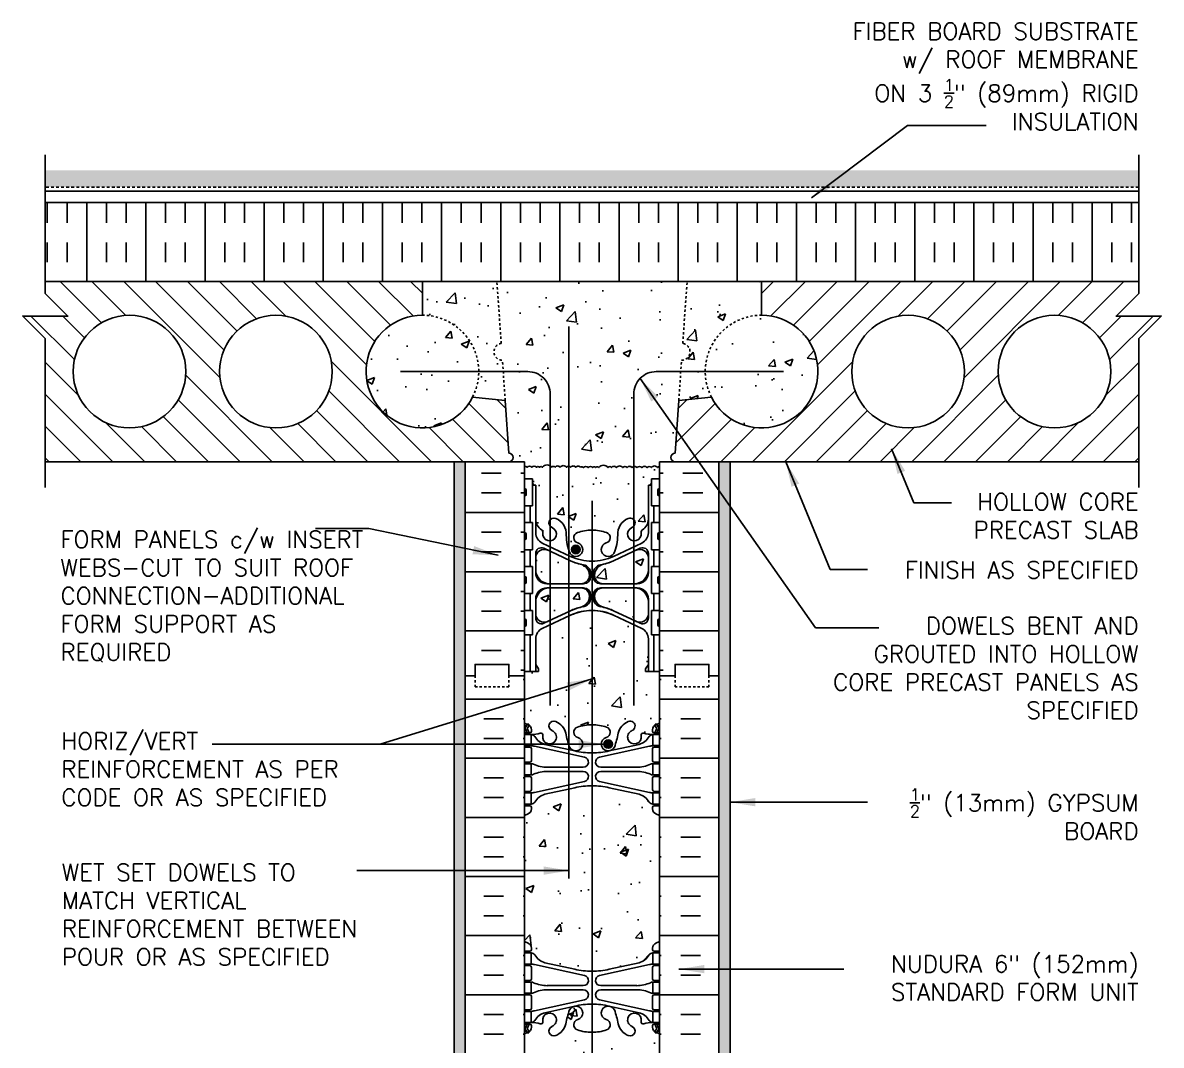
# Model space of a CAD drawing. Header units: inches. Extents: x 74 to 124.6, y 92.6 to 161.3.
# Drawn here: x 74 to 124.6, y 115.9 to 161.3 of the extents above; entities that cross this region are included whole.
import ezdxf

# ---------------------------------------------------------------- set-up
doc = ezdxf.new("R2010")
doc.units = ezdxf.units.IN
doc.header["$LTSCALE"] = 0.5
doc.header["$MEASUREMENT"] = 0
doc.linetypes.add('DASHED2', pattern=[0.375, 0.25, -0.125])
doc.linetypes.add('HIDDEN2', pattern=[0.1875, 0.125, -0.0625])
for name, color, linetype in [('HATCH', 12, 'Continuous'), ('Hidden2', 12, 'HIDDEN2'), ('line25', 2, 'Continuous'), ('LINE3', 3, 'Continuous'), ('LINE50', 5, 'Continuous'), ('LINE9', 9, 'Continuous'), ('TEXT', 4, 'Continuous'), ('Web_Edge', 9, 'Continuous')]:
    doc.layers.add(name, color=color, linetype=linetype)
doc.styles.add('DIM', font='romans.shx', dxfattribs={"width": 0.7})
doc.styles.add('ROMANS', font='romans.shx', dxfattribs={"height": 0.75})
doc.dimstyles.new('ext_12', dxfattribs={"dimscale": 12, "dimtxt": 0.09375, "dimasz": 0.09375, "dimexe": 0.09375, "dimexo": 0.0625, "dimgap": 0.0625, "dimtad": 1, "dimdec": 1, "dimzin": 3, "dimdsep": 46, "dimlunit": 4, "dimtxsty": 'DIM', "dimcen": 0.09, "dimdle": 0.09375, "dimclrt": 4, "dimadec": 0, "dimazin": 0, "dimtfac": 1, "dimtdec": 1, "dimtmove": 2, "dimatfit": 3, "dimfxl": 1, "dimfrac": 2, "dimtolj": 1, "dimtzin": 0, "dimarcsym": 0})

msp = doc.modelspace()

# ---------------------------------------------------------------- hatches: boundary and pattern name
at = {"layer": 'HATCH'}
h = msp.add_hatch(dxfattribs=at)
h.set_pattern_fill('GRAVEL', color=256, style=0)
h.set_pattern_definition([(228.0128, (0.72, 1), (-7.999998232, -9.000001342), [0.134536, -13.319088]), (184.9697, (0.63, 0.9), (12.0000010515, 0.999991307), [0.230868, -22.855925]), (132.5104, (0.4, 0.88), (9.999990718, -11.000008674), [0.162788, -16.116032]), (267.2737, (0.01, 0.63), (0.999996018, 20.000000295), [0.210238, -20.813558]), (292.8337, (0, 0.42), (-5.000009905, 11.999996412), [0.206155, -20.409373]), (357.2737, (0.08, 0.23), (-20.000000295, 0.999996018), [0.210238, -20.813558]), (37.6942, (0.29, 0.22), (-13.0000073456, -9.999990405), [0.278029, -27.524849]), (72.2553, (0.51, 0.39), (7.000010763, 21.999996231), [0.262488, -25.986321]), (121.4296, (0.59, 0.64), (-8.000008234, 12.999995036), [0.21095, -20.884073]), (175.2364, (0.48, 0.82), (11.000000946, -0.999991533), [0.240832, -11.800763]), (222.3974, (0.24, 0.84), (-12.000007351, -10.999992082), [0.311448, -30.833375]), (138.8141, (1, 0.62), (-7.000002947, 5.999997313), [0.106301, -10.523844]), (171.4692, (0.92, 0.69), (12.999998285, -2.00000791), [0.202237, -20.021511]), (225, (0.72, 0.72), (-1e-16, -1.0000003), [0.141421, -1.272792]), (203.1986, (0.65, 0.84), (4.99999973, 2.000001325), [0.076158, -7.539615]), (291.8014, (0.58, 0.81), (-0.99999991, 3.00000027), [0.107703, -5.277462]), (30.9638, (0.62, 0.71), (2.99999802, 2.00000248), [0.174929, -5.656023]), (161.5651, (0.77, 0.8), (2.00000043, -0.9999984), [0.126491, -3.035787]), (16.3895, (0, 0.81), (10.000002198, 2.99999271), [0.1772, -17.542845]), (70.3462, (0.17, 0.86), (-3.999995247, -11.000002136), [0.148661, -14.717408]), (293.1986, (0.77, 1), (-2.000001325, 4.99999973), [0.152315, -7.463458]), (343.6105, (0.83, 0.86), (-10.000002198, 2.99999271), [0.1772, -17.542845]), (339.444, (0, 0.19), (-5.000001845, 1.999995996), [0.17088, -8.373124]), (294.7751, (0.16, 0.13), (-4.99999219, 11.000003422), [0.143178, -14.174643]), (66.8014, (0.78, 0), (2.000001325, 4.99999973), [0.152315, -7.463458]), (17.354, (0.84, 0.14), (-13.000002019, -3.999994502), [0.167631, -16.595424]), (69.444, (0.29, 0), (-1.999995996, -5.000001845), [0.08544, -8.458564]), (101.3099, (0.72, 0), (-0.99999763, 4.00000075), [0.05099, -5.048029]), (165.9638, (0.71, 0.05), (3.00000055, -0.99999806), [0.206155, -3.91695]), (186.009, (0.51, 0.1), (9.999999751, 0.999999317), [0.19105, -18.913923]), (303.6901, (0.62, 0.62), (-1.00000133, 1.99999956), [0.144222, -3.461329]), (353.1572, (0.7, 0.5), (16.9999993655, -2.000007998), [0.251794, -24.927563]), (60.9454, (0.95, 0.47), (-4.000000027, -7.000000385), [0.102956, -10.192674]), (90, (1, 0.56), (-1, 1), [0.06, -0.94]), (120.2564, (0.49, 0.13), (3.999994887, -7.000002456), [0.138924, -13.75352]), (48.0128, (0.42, 0.25), (7.999998232, 9.000001342), [0.269072, -13.184552]), (0, (0.6, 0.45), (1, 1), [0.26, -0.74]), (325.3048, (0.86, 0.45), (-9.99999426, 7.00000861), [0.158114, -15.653274]), (254.0546, (0.99, 0.36), (-0.99999989, -4.00000013), [0.145602, -7.134508]), (207.646, (0.95, 0.22), (-18.999995807, -10.000007713), [0.237065, -23.469474]), (175.4261, (0.74, 0.11), (-13.000000558, 0.999994801), [0.250799, -24.829074])])
h.paths.add_polyline_path([(123.569, 154.724), (75.04, 154.724), (75.04, 153.974), (123.569, 153.974)])
h = msp.add_hatch(dxfattribs=at)
h.set_pattern_fill('AR-CONC', color=256, scale=0.5, style=0)
h.paths.add_polyline_path([(108.205, 154.901), (107.959, 154.901), (107.959, 152.834), (108.205, 152.886)])
h = msp.add_hatch(dxfattribs=at)
h.set_pattern_fill('INSUL', color=256, scale=7, angle=90, style=0)
h.set_pattern_definition([(90, (-1.8736, -5.1142), (-2.625, 2e-16), []), (90, (-2.7486, -5.1142), (-2.625, 2e-16), [0.875, -0.875]), (90, (-3.6236, -5.1142), (-2.625, 2e-16), [0.875, -0.875])])
h.paths.add_polyline_path([(75.04, 153.287), (75.04, 149.787), (123.569, 149.787), (123.569, 153.287)])
h = msp.add_hatch(dxfattribs=at)
h.set_pattern_fill('ANSI31', color=256, scale=8, style=0)
h.set_pattern_definition([(135, (198.6092, 0), (0.707107, 0.707107), [])])
h.paths.add_polyline_path([(75.04, 147.248), (74.04, 148.248), (75.04, 148.248), (76.04, 148.248), (75.04, 149.248), (75.04, 149.787), (91.777, 149.787), (91.777, 148.287, 1.788289), (94.008, 144.658), (95.453, 144.506), (95.617, 142.162, -1), (95.617, 141.787), (75.04, 141.787)])
h.paths.add_polyline_path([(81.277, 145.787, 1), (76.277, 145.787, 1)], flags=16)
h.paths.add_polyline_path([(87.777, 145.787, 1), (82.777, 145.787, 1)], flags=16)
h = msp.add_hatch(dxfattribs=at)
h.set_pattern_fill('AR-CONC', color=256, scale=0.5)
h.paths.add_polyline_path([(102.305, 116.376, 0.064398), (102.195, 116.442), (102.105, 116.442), (102.105, 116.484, -0.249069), (101.995, 116.691), (101.995, 116.758, -0.414214), (102.057, 116.821), (102.105, 116.821), (102.105, 116.891), (102, 116.891, 0.10046), (101.606, 116.834, -0.601435), (101.486, 116.939, 2.182095), (101.076, 116.726, -1), (100.913, 116.317, -0.24438), (100.464, 116.838, 0.053157), (100.299, 117.452, 1.553132), (99.94, 117.028, -0.735593), (99.953, 116.57, -0.082755), (99.305, 116.461, -0.082755), (98.656, 116.57, -0.735593), (98.669, 117.028, 1.553132), (98.311, 117.452, 0.053157), (98.145, 116.838, -0.24438), (97.696, 116.317, -1), (97.533, 116.726, 2.182095), (97.123, 116.939, -0.601435), (97.003, 116.834, 0.10046), (96.61, 116.891), (96.505, 116.891), (96.505, 116.821), (96.552, 116.821, -0.414214), (96.615, 116.758), (96.615, 116.691, -0.249069), (96.505, 116.484), (96.505, 116.442), (96.415, 116.442, 0.064398), (96.305, 116.376), (96.305, 114.287), (98.305, 114.287), (99.305, 115.287), (99.305, 114.287), (99.305, 113.287), (100.305, 114.287), (102.305, 114.287)])
h.paths.add_polyline_path([(102.305, 126.068, 0.082415), (102.161, 126.147, -0.317837), (101.995, 126.383), (101.995, 126.451, -0.414214), (102.057, 126.513), (102.105, 126.513), (102.105, 126.583), (102, 126.583, -0.188973), (101.844, 126.678, 0.196323), (101.395, 127.024), (100.073, 127.315, 0.057795), (99.305, 127.404, 0.057795), (98.536, 127.315), (97.215, 127.024, 0.196323), (96.765, 126.678, -0.188973), (96.61, 126.583), (96.505, 126.583), (96.505, 126.513), (96.552, 126.513, -0.414214), (96.615, 126.451), (96.615, 126.383, -0.317837), (96.448, 126.147, 0.082415), (96.305, 126.068), (96.305, 120.506, 0.082415), (96.448, 120.426, -0.317837), (96.615, 120.191), (96.615, 120.123, -0.414214), (96.552, 120.061), (96.505, 120.061), (96.505, 119.991), (96.61, 119.991, -0.188973), (96.765, 119.896, 0.196323), (97.215, 119.55), (98.536, 119.259, 0.057795), (99.305, 119.17, 0.057795), (100.073, 119.259), (101.395, 119.55, 0.196323), (101.844, 119.896, -0.188973), (102, 119.991), (102.105, 119.991), (102.105, 120.061), (102.057, 120.061, -0.414214), (101.995, 120.123), (101.995, 120.191, -0.317837), (102.161, 120.426, 0.082415), (102.305, 120.506)])
h.paths.add_polyline_path([(102.305, 132.478), (101.685, 132.478), (101.685, 132.59), (101.805, 132.79), (101.805, 133.931, 0.291097), (101.517, 134.384), (100.258, 134.973, 0.093369), (99.451, 135.18, 0.016332), (99.305, 135.185, 0.109869), (98.351, 134.973), (97.093, 134.384, 0.291097), (96.805, 133.931), (96.805, 132.79), (96.925, 132.59), (96.925, 132.478), (96.305, 132.478), (96.305, 132.287), (96.305, 130.198, 0.064398), (96.415, 130.132), (96.505, 130.132), (96.505, 130.09, -0.249069), (96.615, 129.883), (96.615, 129.816, -0.414214), (96.552, 129.753), (96.505, 129.753), (96.505, 129.683), (96.61, 129.683, 0.10046), (97.003, 129.74, -0.601435), (97.123, 129.635, 2.182095), (97.533, 129.848, -1), (97.696, 130.257, -0.24438), (98.145, 129.736, 0.053157), (98.311, 129.122, 1.553132), (98.669, 129.546, -0.735593), (98.656, 130.004, -0.082755), (99.305, 130.112, -0.082755), (99.953, 130.004, -0.735593), (99.94, 129.546, 1.553132), (100.299, 129.122, 0.053157), (100.464, 129.736, -0.24438), (100.913, 130.257, -1), (101.076, 129.848, 2.182095), (101.486, 129.635, -0.601435), (101.606, 129.74, 0.10046), (102, 129.683), (102.105, 129.683), (102.105, 129.753), (102.057, 129.753, -0.414214), (101.995, 129.816), (101.995, 129.883, -0.249069), (102.105, 130.09), (102.105, 130.132), (102.195, 130.132, 0.064398), (102.305, 130.198), (102.305, 132.287)])
h.paths.add_polyline_path([(99.19, 136.743, 0.350119), (98.801, 137.232, -0.053094), (98.351, 137.387), (97.339, 137.861, 0.549071), (96.805, 137.521), (96.805, 136.994, 0.414214), (97.43, 136.369), (98.815, 136.369, 0.085652), (98.94, 136.391, 0.316711)])
h.paths.add_polyline_path([(99.19, 135.815, 0.413582), (98.815, 136.189), (97.43, 136.189, 0.414214), (96.805, 135.564), (96.805, 135.037, 0.549071), (97.339, 134.698), (98.351, 135.172, -0.053094), (98.801, 135.327, 0.350119)])
h.paths.add_polyline_path([(101.18, 136.189), (99.795, 136.189, 0.413582), (99.42, 135.815, 0.350119), (99.808, 135.327, -0.053094), (100.258, 135.172), (101.271, 134.698, 0.549071), (101.805, 135.037), (101.805, 135.564, 0.414214)])
h.paths.add_polyline_path([(101.805, 136.994), (101.805, 137.521, 0.549071), (101.271, 137.861), (100.258, 137.387, -0.051645), (99.82, 137.235, -0.001445), (99.808, 137.232, 0.350119), (99.42, 136.743, 0.413582), (99.795, 136.369), (101.18, 136.369, 0.414214)])
h.paths.add_polyline_path([(101.805, 140.749), (101.905, 140.749), (101.905, 140.779, -0.327813), (101.94, 140.827), (101.94, 141.032), (102.305, 141.032), (102.305, 141.581, 0.198272), (102.218, 141.525, 0.520567), (101.937, 141.525, 0.520567), (101.751, 141.525, 0.520567), (101.523, 141.525, 0.507124), (101.305, 141.525, 0.507124), (101.086, 141.525, 0.520567), (100.859, 141.525, 0.520567), (100.672, 141.525, 0.520567), (100.391, 141.525, 0.520567), (100.17, 141.525, 0.520567), (100.01, 141.525, 0.520567), (99.612, 141.525, 0.520567), (99.473, 141.525, 0.520567), (99.335, 141.525, 0.520567), (99.128, 141.525, 0.520567), (98.925, 141.525, 0.498871), (98.805, 141.539, 0.507124), (98.586, 141.539, 0.520567), (98.359, 141.539, 0.520567), (98.172, 141.539, 0.520567), (97.891, 141.539, 0.520567), (97.67, 141.539, 0.520567), (97.51, 141.539, 0.520567), (97.112, 141.539, 0.520567), (96.973, 141.539, 0.520567), (96.835, 141.539, 0.520567), (96.628, 141.539, 0.520567), (96.425, 141.539, 0.498871), (96.305, 141.553), (96.305, 141.032), (96.67, 141.032), (96.67, 140.827, -0.327813), (96.705, 140.779), (96.705, 140.749), (96.805, 140.749), (96.805, 139.234, 0.258958), (97.064, 138.767, -0.31131), (97.12, 138.637, 2.127293), (97.533, 138.861, -1), (97.696, 139.27, -0.325306), (98.163, 138.528, 0.10488), (98.335, 137.716, 1.422913), (98.669, 138.183, -0.735593), (98.656, 138.641, -0.082755), (99.305, 138.749, -0.082755), (99.953, 138.641, -0.735593), (99.94, 138.183, 1.422913), (100.274, 137.716, 0.10488), (100.446, 138.528, -0.325306), (100.913, 139.27, -1), (101.076, 138.861, 2.127293), (101.489, 138.637, -0.31131), (101.545, 138.767, 0.258958), (101.805, 139.234)])
h.paths.add_polyline_path([(103.156, 144.506), (103.281, 146.292, 0.932515), (103.333, 147.039), (103.525, 149.787), (95.084, 149.787), (95.276, 147.039, 0.932515), (95.328, 146.292), (95.453, 144.506), (95.617, 142.162, -1), (95.617, 141.787), (96.305, 141.787), (96.305, 141.553, -0.498871), (96.425, 141.539, -0.520567), (96.628, 141.539, -0.520567), (96.835, 141.539, -0.520567), (96.973, 141.539, -0.520567), (97.112, 141.539, -0.520567), (97.51, 141.539, -0.520567), (97.67, 141.539, -0.520567), (97.891, 141.539, -0.520567), (98.172, 141.539, -0.520567), (98.359, 141.539, -0.520567), (98.586, 141.539, -0.507124), (98.805, 141.539, -0.498871), (98.925, 141.525, -0.520567), (99.128, 141.525, -0.520567), (99.335, 141.525, -0.520567), (99.473, 141.525, -0.520567), (99.612, 141.525, -0.520567), (100.01, 141.525, -0.520567), (100.17, 141.525, -0.520567), (100.391, 141.525, -0.520567), (100.672, 141.525, -0.520567), (100.859, 141.525, -0.520567), (101.086, 141.525, -0.507124), (101.305, 141.525, -0.507124), (101.523, 141.525, -0.520567), (101.751, 141.525, -0.520567), (101.937, 141.525, -0.520567), (102.218, 141.525, -0.198272), (102.305, 141.581), (102.305, 141.787), (102.992, 141.787, -1), (102.992, 142.162)])
h.paths.add_polyline_path([(95.328, 146.292, -0.932515), (95.276, 147.039), (95.084, 149.787), (91.777, 149.787), (91.777, 148.287, -0.559194), (94.008, 144.658), (95.453, 144.506)])
h.paths.add_polyline_path([(91.777, 148.287, 1.788289), (94.008, 144.658, 0.559194)])
h.paths.add_polyline_path([(106.832, 148.287, 0.559194), (104.601, 144.658, 1.788289)])
h.paths.add_polyline_path([(106.832, 148.287), (106.832, 149.787), (103.525, 149.787), (103.333, 147.039, -0.932515), (103.281, 146.292), (103.156, 144.506), (104.601, 144.658, -0.559194)])
h = msp.add_hatch(dxfattribs=at)
h.set_pattern_fill('ANSI31', color=256, scale=8, style=0)
h.paths.add_polyline_path([(123.569, 141.787), (123.569, 147.248), (124.569, 148.248), (123.569, 148.248), (122.569, 148.248), (123.569, 149.248), (123.569, 149.787), (106.832, 149.787), (106.832, 148.287, -1.788289), (104.601, 144.658), (103.156, 144.506), (102.992, 142.162, 1), (102.992, 141.787)])
h.paths.add_polyline_path([(117.332, 145.787, -1), (122.332, 145.787, -1)], flags=16)
h.paths.add_polyline_path([(110.832, 145.787, -1), (115.832, 145.787, -1)], flags=16)
h = msp.add_hatch(dxfattribs=at)
h.set_pattern_fill('AR-SAND', color=256, scale=0.25, style=0)
h.set_pattern_definition([(142.5, (269.13828, -26.31933), (0.01574834, 0.48170594), [0, -0.38, 0, -0.425, 0, -0.40625]), (172.5, (269.1383, -26.3193), (-0.4424442, 0.7055365), [0, -0.205, 0, -0.3425, 0, -0.13125]), (212.5, (269.44578, -26.31933), (-0.7785355, 0.00141476), [0, -0.125, 0, -0.45, 0, -0.5875]), (222.5, (269.4458, -26.3193), (-0.7515317, 0.2194189), [0, -0.0625, 0, -0.295, 0, -0.3375])])
h.paths.add_polyline_path([(93.68, 132.228), (93.68, 114.287), (93.18, 114.287), (93.18, 141.787), (93.68, 141.787)])
h = msp.add_hatch(dxfattribs=at)
h.set_pattern_fill('INSUL', color=256, scale=7, style=0)
h.set_pattern_definition([(0, (-2829.857, -264.7226), (0, 2.625), []), (0, (-2829.857, -263.8476), (0, 2.625), [0.875, -0.875]), (0, (-2829.857, -262.9726), (0, 2.625), [0.875, -0.875])])
h.paths.add_polyline_path([(96.305, 141.787), (93.68, 141.787), (93.68, 132.287), (94.117, 132.287), (94.117, 132.787), (95.617, 132.787), (95.617, 132.287), (96.305, 132.287)])
h = msp.add_hatch(dxfattribs=at)
h.set_pattern_fill('INSUL', color=256, scale=7, style=0)
h.set_pattern_definition([(180, (3028.4662, -264.7226), (0, 2.625), []), (180, (3028.4662, -263.8476), (0, 2.625), [0.875, -0.875]), (180, (3028.4662, -262.9726), (0, 2.625), [0.875, -0.875])])
h.paths.add_polyline_path([(104.93, 141.787), (102.305, 141.787), (102.305, 132.287), (102.992, 132.287), (102.992, 132.787), (104.492, 132.787), (104.492, 132.287), (104.93, 132.287)])
h = msp.add_hatch(dxfattribs=at)
h.set_pattern_fill('AR-SAND', color=256, scale=0.25, style=0)
h.set_pattern_definition([(37.5, (-70.5291, -26.31933), (-0.01574834, 0.48170594), [0, -0.38, 0, -0.425, 0, -0.40625]), (7.5, (-70.5291, -26.3193), (0.4424442, 0.7055365), [0, -0.205, 0, -0.3425, 0, -0.13125]), (327.5, (-70.8366, -26.31933), (0.7785355, 0.00141476), [0, -0.125, 0, -0.45, 0, -0.5875]), (317.5, (-70.8366, -26.3193), (0.7515317, 0.2194189), [0, -0.0625, 0, -0.295, 0, -0.3375])])
h.paths.add_polyline_path([(104.93, 132.228), (104.93, 114.287), (105.43, 114.287), (105.43, 141.787), (104.93, 141.787)])
h = msp.add_hatch(dxfattribs=at)
h.set_pattern_fill('INSUL', color=256, scale=7, style=0)
h.paths.add_polyline_path([(104.93, 132.287), (104.492, 132.287), (104.492, 131.787), (102.992, 131.787), (102.992, 132.287), (102.305, 132.287), (102.305, 114.287), (102.992, 114.287), (102.992, 114.787), (104.492, 114.787), (104.492, 114.287), (104.93, 114.287)])
h.paths.add_polyline_path([(96.305, 132.287), (95.617, 132.287), (95.617, 131.787), (94.117, 131.787), (94.117, 132.287), (93.68, 132.287), (93.68, 114.287), (94.117, 114.287), (94.117, 114.787), (95.617, 114.787), (95.617, 114.287), (96.305, 114.287)])
at = {"layer": 'LINE3'}
h = msp.add_hatch(color=256, dxfattribs=at)
h.paths.add_polyline_path([(98.77, 137.924, 0.831395), (98.402, 137.924)])
h.paths.add_polyline_path([(98.774, 137.889, 0.045935), (98.77, 137.924), (98.402, 137.924, 0.045935), (98.399, 137.889, 1)])
h = msp.add_hatch(color=256, dxfattribs=at)
h.paths.add_polyline_path([(100.207, 129.287, 0.831395), (99.839, 129.287)])
h.paths.add_polyline_path([(100.211, 129.253, 0.045935), (100.207, 129.287), (99.839, 129.287, 0.045935), (99.836, 129.253, 1)])

# ---------------------------------------------------------------- linework, layer by layer
at = {"layer": 'HATCH'}
for points in [[(98.805, 141.539, 0.507124), (98.586, 141.539, 0.520567), (98.359, 141.539, 0.520567), (98.172, 141.539, 0.520567), (97.891, 141.539, 0.520567), (97.67, 141.539, 0.520567), (97.51, 141.539, 0.520567), (97.112, 141.539, 0.520567), (96.973, 141.539, 0.520567), (96.835, 141.539, 0.520567), (96.628, 141.539, 0.520567), (96.425, 141.539, 0.520567), (96.301, 141.55)], [(101.305, 141.525, 0.507124), (101.086, 141.525, 0.520567), (100.859, 141.525, 0.520567), (100.672, 141.525, 0.520567), (100.391, 141.525, 0.520567), (100.17, 141.525, 0.520567), (100.01, 141.525, 0.520567), (99.612, 141.525, 0.520567), (99.473, 141.525, 0.520567), (99.335, 141.525, 0.520567), (99.128, 141.525, 0.520567), (98.925, 141.525, 0.498871), (98.805, 141.539, 0.498871)], [(101.305, 141.525, -0.507124), (101.523, 141.525, -0.520567), (101.751, 141.525, -0.520567), (101.937, 141.525, -0.520567), (102.218, 141.525, -0.198272), (102.305, 141.581, -0.198272)]]:
    msp.add_lwpolyline(points, format="xyb", dxfattribs=at)
at = {"layer": 'Hidden2'}
for p, q in [((95.276, 147.039), (95.084, 149.787)), ((103.333, 147.039), (103.525, 149.787)), ((95.453, 144.506), (95.328, 146.292)), ((103.156, 144.506), (103.281, 146.292))]:
    msp.add_line(p, q, dxfattribs=at)
for centre, radius, start, end in [((91.777, 145.787), 2.5, 333.1454, 90), ((106.832, 145.787), 2.5, 90, 206.8546), ((95.328, 146.667), 0.375, 98, 270), ((103.281, 146.667), 0.375, 270, 82)]:
    msp.add_arc(centre, radius, start, end, dxfattribs=at)
at = {"layer": 'line25'}
for p, q in [((75.04, 149.787), (123.569, 149.787)), ((91.777, 149.787), (91.777, 148.287)), ((106.832, 149.787), (106.832, 148.287)), ((95.453, 144.506), (94.008, 144.658)), ((103.156, 144.506), (104.601, 144.658)), ((95.617, 142.162), (95.453, 144.506)), ((102.992, 142.162), (103.156, 144.506)), ((95.617, 141.787), (75.04, 141.787)), ((96.305, 141.787), (75.04, 141.787)), ((96.305, 141.787), (96.305, 132.287)), ((102.305, 141.787), (123.569, 141.787)), ((102.305, 141.787), (102.305, 132.287)), ((102.992, 141.787), (123.569, 141.787)), ((96.305, 141.032), (96.67, 141.032)), ((96.67, 139.832), (96.67, 141.032)), ((102.305, 141.032), (101.94, 141.032)), ((101.94, 139.832), (101.94, 141.032)), ((96.305, 139.832), (96.67, 139.832)), ((102.305, 139.832), (101.94, 139.832)), ((96.305, 139.082), (96.67, 139.082)), ((96.67, 137.882), (96.67, 139.082)), ((101.94, 137.882), (101.94, 139.082)), ((102.305, 139.082), (101.94, 139.082)), ((96.305, 137.882), (96.67, 137.882)), ((102.305, 137.882), (101.94, 137.882)), ((96.305, 137.132), (96.67, 137.132)), ((96.67, 135.932), (96.67, 137.132)), ((102.305, 137.132), (101.94, 137.132)), ((101.94, 135.932), (101.94, 137.132)), ((96.305, 135.932), (96.67, 135.932)), ((102.305, 135.932), (101.94, 135.932)), ((96.305, 135.182), (96.67, 135.182)), ((96.67, 135.182), (96.67, 134.102)), ((102.305, 135.182), (101.94, 135.182)), ((101.94, 135.182), (101.94, 134.102)), ((96.305, 134.102), (96.67, 134.102)), ((102.305, 134.102), (101.94, 134.102)), ((96.305, 132.287), (96.305, 114.287)), ((102.305, 132.287), (102.305, 114.287))]:
    msp.add_line(p, q, dxfattribs=at)
msp.add_lwpolyline([(123.569, 153.287), (75.04, 153.287)], dxfattribs=at)
for centre in [(78.777, 145.787), (85.277, 145.787), (113.332, 145.787), (119.832, 145.787)]:
    msp.add_circle(centre, 2.5, dxfattribs=at)
for centre, radius, start, end in [((91.777, 145.787), 2.5, 90, 333.1454), ((106.832, 145.787), 2.5, 206.8546, 90), ((95.617, 141.974), 0.188, 270, 90), ((102.992, 141.974), 0.188, 90, 270)]:
    msp.add_arc(centre, radius, start, end, dxfattribs=at)
at = {"layer": 'LINE3'}
for p, q in [((98.281, 147.787), (98.281, 123.289)), ((99.305, 140.056), (99.305, 115.287))]:
    msp.add_line(p, q, dxfattribs=at)
for points in [[(97.453, 130.971), (97.453, 144.787, 0.414214), (96.453, 145.787), (90.802, 145.787)], [(101.156, 130.971), (101.156, 144.787, -0.414214), (102.156, 145.787), (107.807, 145.787)]]:
    msp.add_lwpolyline(points, format="xyb", dxfattribs=at)
for centre in [(98.586, 137.889), (100.023, 129.253)]:
    msp.add_circle(centre, 0.188, dxfattribs=at)
at = {"layer": 'LINE50', "color": 9, "linetype": 'DASHED2'}
msp.add_line((123.569, 153.974), (75.04, 153.974), dxfattribs=at)
at = {"layer": 'LINE50'}
for p, q in [((93.68, 132.287), (93.68, 141.787)), ((104.93, 132.287), (104.93, 141.787)), ((93.68, 114.287), (93.68, 132.287)), ((104.93, 114.287), (104.93, 132.287))]:
    msp.add_line(p, q, dxfattribs=at)
for points in [[(96.305, 132.287), (95.617, 132.287), (95.617, 132.787), (94.117, 132.787), (94.117, 132.287), (93.68, 132.287)], [(93.68, 132.287), (94.117, 132.287), (94.117, 132.787), (95.617, 132.787), (95.617, 132.287), (96.305, 132.287)], [(102.305, 132.287), (102.992, 132.287), (102.992, 132.787), (104.492, 132.787), (104.492, 132.287), (104.93, 132.287)], [(104.93, 132.287), (104.492, 132.287), (104.492, 132.787), (102.992, 132.787), (102.992, 132.287), (102.305, 132.287)]]:
    msp.add_lwpolyline(points, dxfattribs=at)
at = {"layer": 'LINE9'}
for p, q in [((93.18, 114.287), (93.18, 141.787)), ((105.43, 114.287), (105.43, 141.787)), ((96.305, 140.542), (96.305, 140.322)), ((96.305, 140.487), (96.305, 140.487)), ((96.345, 140.582), (96.345, 140.582)), ((96.385, 140.542), (96.385, 140.322)), ((96.705, 140.779), (96.705, 140.749)), ((96.705, 140.779), (96.705, 140.779)), ((96.705, 140.749), (96.805, 140.749)), ((96.805, 138.627), (96.805, 140.749)), ((101.905, 140.749), (101.805, 140.749)), ((101.805, 138.627), (101.805, 140.749)), ((101.905, 140.779), (101.905, 140.749)), ((101.905, 140.779), (101.905, 140.779)), ((102.225, 140.542), (102.225, 140.322)), ((102.265, 140.582), (102.265, 140.582)), ((102.305, 140.542), (102.305, 140.322)), ((102.305, 140.487), (102.305, 140.487)), ((96.305, 140.377), (96.305, 140.377)), ((96.345, 140.282), (96.345, 140.282)), ((102.265, 140.282), (102.265, 140.282)), ((102.305, 140.377), (102.305, 140.377)), ((96.555, 139.832), (96.555, 139.082)), ((102.055, 139.832), (102.055, 139.082)), ((96.305, 138.592), (96.305, 138.372)), ((96.305, 138.537), (96.305, 138.537)), ((96.345, 138.632), (96.345, 138.632)), ((96.385, 138.592), (96.385, 138.372)), ((102.225, 138.592), (102.225, 138.372)), ((102.265, 138.632), (102.265, 138.632)), ((102.305, 138.592), (102.305, 138.372)), ((102.305, 138.537), (102.305, 138.537)), ((96.305, 138.427), (96.305, 138.427)), ((96.345, 138.332), (96.345, 138.332)), ((98.351, 137.585), (97.093, 138.174)), ((98.351, 137.585), (97.093, 138.174)), ((100.258, 137.585), (101.517, 138.174)), ((100.258, 137.585), (101.517, 138.174)), ((102.265, 138.332), (102.265, 138.332)), ((102.305, 138.427), (102.305, 138.427)), ((96.805, 136.869), (96.805, 137.717)), ((98.351, 137.387), (97.161, 137.944)), ((98.351, 137.387), (97.161, 137.944)), ((100.258, 137.387), (101.449, 137.944)), ((100.258, 137.387), (101.449, 137.944)), ((101.805, 136.869), (101.805, 137.717)), ((96.305, 136.642), (96.305, 136.422)), ((96.305, 136.587), (96.305, 136.587)), ((96.305, 136.477), (96.305, 136.477)), ((96.345, 136.682), (96.345, 136.682)), ((96.385, 136.642), (96.385, 136.422)), ((99.19, 136.744), (99.19, 136.744)), ((99.245, 136.836), (99.245, 136.682)), ((99.365, 136.836), (99.365, 136.682)), ((99.42, 136.744), (99.42, 136.744)), ((102.225, 136.642), (102.225, 136.422)), ((102.265, 136.682), (102.265, 136.682)), ((102.305, 136.642), (102.305, 136.422)), ((102.305, 136.587), (102.305, 136.587)), ((102.305, 136.477), (102.305, 136.477)), ((96.345, 136.382), (96.345, 136.382)), ((97.305, 136.369), (98.932, 136.369)), ((97.305, 136.369), (98.815, 136.369)), ((97.305, 136.189), (98.932, 136.189)), ((97.305, 136.189), (98.815, 136.189)), ((101.305, 136.369), (99.677, 136.369)), ((101.305, 136.189), (99.677, 136.189)), ((101.305, 136.369), (99.795, 136.369)), ((101.305, 136.189), (99.795, 136.189)), ((102.265, 136.382), (102.265, 136.382)), ((96.805, 134.841), (96.805, 135.689)), ((99.245, 135.877), (99.245, 135.722)), ((99.365, 135.877), (99.365, 135.722)), ((101.805, 134.841), (101.805, 135.689)), ((98.351, 134.973), (97.093, 134.384)), ((98.351, 134.973), (97.093, 134.384)), ((98.351, 135.172), (97.161, 134.614)), ((98.351, 135.172), (97.161, 134.614)), ((100.258, 135.172), (101.449, 134.614)), ((100.258, 135.172), (101.449, 134.614)), ((100.258, 134.973), (101.517, 134.384)), ((100.258, 134.973), (101.517, 134.384)), ((96.305, 134.752), (96.305, 134.532)), ((96.305, 134.697), (96.305, 134.697)), ((96.305, 134.587), (96.305, 134.587)), ((96.345, 134.792), (96.345, 134.792)), ((96.345, 134.492), (96.345, 134.492)), ((96.385, 134.752), (96.385, 134.532)), ((102.225, 134.752), (102.225, 134.532)), ((102.265, 134.792), (102.265, 134.792)), ((102.265, 134.492), (102.265, 134.492)), ((102.305, 134.752), (102.305, 134.532)), ((102.305, 134.697), (102.305, 134.697)), ((102.305, 134.587), (102.305, 134.587)), ((96.805, 132.478), (96.805, 133.931)), ((101.805, 132.478), (101.805, 133.931)), ((96.925, 132.478), (96.305, 132.478)), ((96.925, 132.59), (96.805, 132.79)), ((96.925, 132.478), (96.925, 132.59)), ((101.685, 132.59), (101.805, 132.79)), ((101.685, 132.478), (101.685, 132.59)), ((101.685, 132.478), (102.305, 132.478))]:
    msp.add_line(p, q, dxfattribs=at)
for points in [[(75.04, 155.405), (75.04, 149.248), (76.04, 148.248), (75.04, 148.248), (74.04, 148.248), (75.04, 147.248), (75.04, 140.636)], [(123.569, 155.405), (123.569, 149.248), (122.569, 148.248), (123.569, 148.248), (124.569, 148.248), (123.569, 147.248), (123.569, 140.636)], [(123.569, 153.787), (75.04, 153.787)], [(96.555, 139.783), (96.555, 139.832)], [(102.055, 139.783), (102.055, 139.832)], [(96.555, 137.132), (96.555, 137.882)], [(102.055, 137.132), (102.055, 137.882)], [(96.555, 135.182), (96.555, 135.932)], [(102.055, 135.182), (102.055, 135.932)], [(96.555, 132.478), (96.555, 134.102)], [(102.055, 132.478), (102.055, 134.102)]]:
    msp.add_lwpolyline(points, dxfattribs=at)
for points in [[(98.163, 138.528, 0.325312), (97.696, 139.27)], [(100.446, 138.528, -0.325312), (100.913, 139.27)]]:
    msp.add_lwpolyline(points, format="xyb", dxfattribs=at)
at = {"layer": 'LINE9', "linetype": 'DASHED2', "ltscale": 0.15}
for points in [[(95.617, 132.287), (95.617, 132.287), (95.617, 131.787), (94.117, 131.787), (94.117, 132.287), (94.117, 132.287)], [(95.617, 132.287), (95.617, 132.287), (95.617, 131.787), (94.117, 131.787), (94.117, 132.287), (94.117, 132.287)], [(102.992, 132.287), (102.992, 132.287), (102.992, 131.787), (104.492, 131.787), (104.492, 132.287), (104.492, 132.287)], [(102.992, 132.287), (102.992, 132.287), (102.992, 131.787), (104.492, 131.787), (104.492, 132.287), (104.492, 132.287)]]:
    msp.add_lwpolyline(points, dxfattribs=at)
at = {"layer": 'LINE9'}
for centre, radius, start, end in [((96.345, 140.542), 0.04, 90, 180), ((96.345, 140.542), 0.04, 0, 90), ((96.655, 140.779), 0.05, 0, 72.5993), ((101.955, 140.779), 0.05, 107.4007, 180), ((102.265, 140.542), 0.04, 90, 180), ((102.265, 140.542), 0.04, 360, 90), ((96.345, 140.322), 0.04, 180, 270), ((96.345, 140.322), 0.04, 270, 0), ((102.265, 140.322), 0.04, 180, 270), ((102.265, 140.322), 0.04, 270, 0), ((97.355, 139.234), 0.55, 180, 238.0732), ((97.615, 139.066), 0.22, 68.1963, 248.1963), ((100.995, 139.066), 0.22, 291.8037, 111.8037), ((101.255, 139.234), 0.55, 301.9268, 0), ((96.345, 138.592), 0.04, 90, 180), ((96.345, 138.592), 0.04, 0, 90), ((97.305, 138.627), 0.5, 180, 244.9204), ((96.998, 138.661), 0.125, 348.9056, 58.0732), ((97.42, 138.578), 0.305, 168.9056, 68.1963), ((100.163, 138.528), 2, 180.0146, 203.9638), ((98.734, 138.414), 0.24, 108.923, 254.2747), ((99.305, 136.749), 2, 90, 108.923), ((99.305, 136.749), 2, 71.077, 90), ((99.875, 138.414), 0.24, 285.7253, 71.077), ((98.446, 138.528), 2, 336.0362, 359.9854), ((101.19, 138.578), 0.305, 111.8037, 11.0944), ((101.612, 138.661), 0.125, 121.9268, 191.0944), ((101.305, 138.627), 0.5, 295.0796, 0), ((102.265, 138.592), 0.04, 90, 180), ((102.265, 138.592), 0.04, 360, 90), ((96.345, 138.372), 0.04, 180, 270), ((96.345, 138.372), 0.04, 270, 0), ((97.055, 137.717), 0.25, 64.9204, 180), ((98.586, 137.889), 0.305, 214.6703, 74.2747), ((100.023, 137.889), 0.305, 105.7253, 325.3297), ((101.555, 137.717), 0.25, 0, 115.0796), ((102.265, 138.372), 0.04, 180, 270), ((102.265, 138.372), 0.04, 270, 0), ((97.18, 137.521), 0.375, 64.9204, 180), ((97.18, 137.521), 0.375, 64.9204, 180), ((99.305, 139.623), 2.25, 244.9204, 270), ((99.305, 139.623), 2.25, 270, 295.0796), ((101.43, 137.521), 0.375, 0, 115.0796), ((101.43, 137.521), 0.375, 0, 115.0796), ((97.43, 136.994), 0.625, 180, 270), ((97.43, 136.994), 0.625, 180, 270), ((99.305, 139.425), 2.25, 244.9204, 260.4613), ((99.305, 139.425), 2.25, 244.9204, 256.7462), ((98.69, 136.744), 0.5, 0, 77.0773), ((98.87, 136.836), 0.375, 360, 80.4613), ((99.74, 136.836), 0.375, 99.5387, 180), ((99.92, 136.744), 0.5, 102.9227, 180), ((99.305, 139.425), 2.25, 279.5387, 295.0796), ((99.305, 139.425), 2.25, 283.2538, 295.0796), ((101.18, 136.994), 0.625, 270, 0), ((101.18, 136.994), 0.625, 270, 0), ((96.345, 136.642), 0.04, 90, 180), ((96.345, 136.642), 0.04, 0, 90), ((97.305, 136.869), 0.5, 180, 270), ((97.305, 136.869), 0.5, 180, 270), ((98.815, 136.744), 0.375, 270, 0), ((98.932, 136.682), 0.312, 270, 0), ((99.677, 136.682), 0.312, 180, 270), ((99.795, 136.744), 0.375, 180, 270), ((101.305, 136.869), 0.5, 270, 0), ((101.305, 136.869), 0.5, 270, 0), ((102.265, 136.642), 0.04, 90, 180), ((102.265, 136.642), 0.04, 360, 90), ((96.345, 136.422), 0.04, 180, 270), ((96.345, 136.422), 0.04, 270, 0), ((97.43, 135.564), 0.625, 90, 180), ((97.305, 135.689), 0.5, 90, 180), ((97.43, 135.564), 0.625, 90, 180), ((97.305, 135.689), 0.5, 90, 180), ((98.815, 136.744), 0.375, 270, 289.5821), ((98.815, 135.814), 0.375, 0, 90), ((98.815, 135.814), 0.375, 63.1882, 90), ((98.932, 135.877), 0.312, 0, 90), ((99.677, 135.877), 0.312, 90, 180), ((99.795, 135.814), 0.375, 90, 180), ((99.795, 135.814), 0.375, 90, 116.8118), ((99.795, 136.744), 0.375, 250.4179, 270), ((101.18, 135.564), 0.625, 360, 90), ((101.18, 135.564), 0.625, 360, 90), ((101.305, 135.689), 0.5, 0, 90), ((101.305, 135.689), 0.5, 0, 90), ((102.265, 136.422), 0.04, 180, 270), ((102.265, 136.422), 0.04, 270, 0), ((98.69, 135.814), 0.5, 282.9227, 0), ((98.69, 135.814), 0.5, 282.9227, 324.4006), ((98.87, 135.722), 0.375, 279.5387, 0), ((99.74, 135.722), 0.375, 180, 260.4613), ((99.92, 135.814), 0.5, 180, 257.0773), ((99.92, 135.814), 0.5, 215.5994, 257.0773), ((97.18, 135.037), 0.375, 180, 295.0796), ((97.18, 135.037), 0.375, 180, 295.0796), ((99.305, 133.134), 2.25, 99.5387, 115.0796), ((99.305, 133.134), 2.25, 102.9227, 115.0796), ((99.305, 132.935), 2.25, 90, 115.0796), ((99.305, 132.935), 2.25, 93.7428, 115.0796), ((99.305, 132.935), 2.25, 64.9204, 90), ((99.305, 132.935), 2.25, 64.9204, 86.2572), ((99.305, 133.134), 2.25, 64.9204, 80.4613), ((99.305, 133.134), 2.25, 64.9204, 77.0773), ((101.43, 135.037), 0.375, 244.9204, 360), ((101.43, 135.037), 0.375, 244.9204, 360), ((96.345, 134.752), 0.04, 90, 180), ((96.345, 134.532), 0.04, 180, 270), ((96.345, 134.752), 0.04, 0, 90), ((96.345, 134.532), 0.04, 270, 0), ((97.055, 134.841), 0.25, 180, 295.0796), ((101.555, 134.841), 0.25, 244.9204, 0), ((102.265, 134.752), 0.04, 90, 180), ((102.265, 134.532), 0.04, 180, 270), ((102.265, 134.752), 0.04, 360, 90), ((102.265, 134.532), 0.04, 270, 0), ((97.305, 133.931), 0.5, 115.0796, 180), ((101.305, 133.931), 0.5, 0, 64.9204)]:
    msp.add_arc(centre, radius, start, end, dxfattribs=at)
at = {"layer": 'Web_Edge'}
for p, q in [((96.415, 130.132), (96.505, 130.132)), ((96.505, 130.132), (96.505, 130.09)), ((96.615, 129.883), (96.615, 129.816)), ((101.995, 129.883), (101.995, 129.816)), ((102.195, 130.132), (102.105, 130.132)), ((102.105, 130.132), (102.105, 130.09)), ((96.305, 129.853), (96.346, 129.853)), ((96.305, 129.753), (96.552, 129.753)), ((96.415, 129.753), (96.415, 129.683)), ((96.505, 129.753), (96.505, 129.683)), ((102.305, 129.753), (102.057, 129.753)), ((102.105, 129.753), (102.105, 129.683)), ((102.195, 129.753), (102.195, 129.683)), ((102.305, 129.853), (102.263, 129.853)), ((96.305, 129.113), (96.552, 129.113)), ((96.415, 129.183), (96.415, 129.113)), ((96.505, 129.183), (96.505, 129.113)), ((96.615, 129.051), (96.615, 128.516)), ((96.754, 129.159), (98.965, 128.678)), ((97.215, 129.242), (98.536, 128.952)), ((101.856, 129.159), (99.644, 128.678)), ((101.395, 129.242), (100.073, 128.952)), ((101.995, 129.051), (101.995, 128.516)), ((102.305, 129.113), (102.057, 129.113)), ((102.105, 129.183), (102.105, 129.113)), ((102.195, 129.183), (102.195, 129.113)), ((96.305, 128.453), (96.552, 128.453)), ((96.415, 128.453), (96.415, 128.383)), ((96.505, 128.453), (96.505, 128.383)), ((102.305, 128.453), (102.057, 128.453)), ((102.105, 128.453), (102.105, 128.383)), ((102.195, 128.453), (102.195, 128.383)), ((96.415, 127.883), (96.415, 127.813)), ((96.505, 127.883), (96.505, 127.813)), ((97.319, 128.223), (98.915, 128.223)), ((97.319, 128.043), (98.915, 128.043)), ((101.29, 128.223), (99.694, 128.223)), ((101.29, 128.043), (99.694, 128.043)), ((102.105, 127.883), (102.105, 127.813)), ((102.195, 127.883), (102.195, 127.813)), ((96.305, 127.813), (96.552, 127.813)), ((96.615, 127.751), (96.615, 127.216)), ((96.754, 127.107), (98.965, 127.588)), ((101.856, 127.107), (99.644, 127.588)), ((101.995, 127.751), (101.995, 127.216)), ((102.305, 127.813), (102.057, 127.813)), ((96.305, 127.153), (96.552, 127.153)), ((96.415, 127.153), (96.415, 127.083)), ((96.505, 127.153), (96.505, 127.083)), ((97.215, 127.024), (98.536, 127.315)), ((101.395, 127.024), (100.073, 127.315)), ((102.305, 127.153), (102.057, 127.153)), ((102.105, 127.153), (102.105, 127.083)), ((102.195, 127.153), (102.195, 127.083)), ((96.305, 126.513), (96.552, 126.513)), ((96.315, 126.393), (96.315, 126.207)), ((96.415, 126.583), (96.415, 126.513)), ((96.505, 126.583), (96.505, 126.513)), ((96.615, 126.383), (96.615, 126.451)), ((101.995, 126.383), (101.995, 126.451)), ((102.305, 126.513), (102.057, 126.513)), ((102.105, 126.583), (102.105, 126.513)), ((102.195, 126.583), (102.195, 126.513)), ((102.295, 126.393), (102.295, 126.207)), ((96.315, 120.181), (96.315, 120.367)), ((102.295, 120.181), (102.295, 120.367)), ((96.305, 120.061), (96.552, 120.061)), ((96.415, 119.991), (96.415, 120.061)), ((96.505, 119.991), (96.505, 120.061)), ((96.615, 120.191), (96.615, 120.123)), ((101.995, 120.191), (101.995, 120.123)), ((102.305, 120.061), (102.057, 120.061)), ((102.105, 119.991), (102.105, 120.061)), ((102.195, 119.991), (102.195, 120.061)), ((96.305, 119.421), (96.552, 119.421)), ((96.415, 119.421), (96.415, 119.491)), ((96.505, 119.421), (96.505, 119.491)), ((96.615, 118.823), (96.615, 119.358)), ((96.754, 119.467), (98.965, 118.985)), ((97.215, 119.55), (98.536, 119.259)), ((101.856, 119.467), (99.644, 118.985)), ((101.395, 119.55), (100.073, 119.259)), ((101.995, 118.823), (101.995, 119.358)), ((102.305, 119.421), (102.057, 119.421)), ((102.105, 119.421), (102.105, 119.491)), ((102.195, 119.421), (102.195, 119.491)), ((96.305, 118.761), (96.552, 118.761)), ((96.415, 118.691), (96.415, 118.761)), ((96.505, 118.691), (96.505, 118.761)), ((102.305, 118.761), (102.057, 118.761)), ((102.105, 118.691), (102.105, 118.761)), ((102.195, 118.691), (102.195, 118.761)), ((97.319, 118.531), (98.915, 118.531)), ((97.319, 118.351), (98.915, 118.351)), ((101.29, 118.531), (99.694, 118.531)), ((101.29, 118.351), (99.694, 118.351)), ((96.305, 118.121), (96.552, 118.121)), ((96.415, 118.121), (96.415, 118.191)), ((96.505, 118.121), (96.505, 118.191)), ((96.615, 117.523), (96.615, 118.058)), ((96.754, 117.415), (98.965, 117.896)), ((101.856, 117.415), (99.644, 117.896)), ((101.995, 117.523), (101.995, 118.058)), ((102.305, 118.121), (102.057, 118.121)), ((102.105, 118.121), (102.105, 118.191)), ((102.195, 118.121), (102.195, 118.191)), ((96.305, 117.461), (96.552, 117.461)), ((96.415, 117.391), (96.415, 117.461)), ((96.505, 117.391), (96.505, 117.461)), ((97.215, 117.332), (98.536, 117.622)), ((101.395, 117.332), (100.073, 117.622)), ((102.305, 117.461), (102.057, 117.461)), ((102.105, 117.391), (102.105, 117.461)), ((102.195, 117.391), (102.195, 117.461)), ((96.305, 116.821), (96.552, 116.821)), ((96.415, 116.821), (96.415, 116.891)), ((96.505, 116.821), (96.505, 116.891)), ((96.615, 116.691), (96.615, 116.758)), ((101.995, 116.691), (101.995, 116.758)), ((102.305, 116.821), (102.057, 116.821)), ((102.105, 116.821), (102.105, 116.891)), ((102.195, 116.821), (102.195, 116.891)), ((96.305, 116.721), (96.346, 116.721)), ((96.415, 116.442), (96.505, 116.442)), ((96.505, 116.442), (96.505, 116.484)), ((102.105, 116.442), (102.105, 116.484)), ((102.195, 116.442), (102.105, 116.442)), ((102.305, 116.721), (102.263, 116.721))]:
    msp.add_line(p, q, dxfattribs=at)
for points in [[(96.31, 129.183), (96.61, 129.183), (96.61, 129.683), (96.31, 129.683)], [(102.3, 129.183), (102, 129.183), (102, 129.683), (102.3, 129.683)], [(96.31, 127.883), (96.61, 127.883), (96.61, 128.383), (96.31, 128.383)], [(102.3, 127.883), (102, 127.883), (102, 128.383), (102.3, 128.383)], [(96.31, 126.583), (96.61, 126.583), (96.61, 127.083), (96.31, 127.083)], [(102.3, 126.583), (102, 126.583), (102, 127.083), (102.3, 127.083)], [(96.31, 119.991), (96.61, 119.991), (96.61, 119.491), (96.31, 119.491)], [(102.3, 119.991), (102, 119.991), (102, 119.491), (102.3, 119.491)], [(96.31, 118.691), (96.61, 118.691), (96.61, 118.191), (96.31, 118.191)], [(102.3, 118.691), (102, 118.691), (102, 118.191), (102.3, 118.191)], [(96.31, 117.391), (96.61, 117.391), (96.61, 116.891), (96.31, 116.891)], [(102.3, 117.391), (102, 117.391), (102, 116.891), (102.3, 116.891)]]:
    msp.add_lwpolyline(points, close=True, dxfattribs=at)
for centre, radius, start, end in [((96.615, 130.59), 0.5, 231.6833, 250.5288), ((96.615, 130.59), 0.6, 238.8907, 245.0748), ((96.346, 129.873), 0.02, 270, 14.1541), ((96.608, 129.938), 0.25, 140.1145, 222.4609), ((96.353, 130.028), 0.02, 340.7916, 65.0748), ((96.451, 130.069), 0.045, 319.1879, 141.448), ((96.365, 129.883), 0.25, 0, 70.5288), ((96.608, 129.938), 0.16, 140.0001, 222.4609), ((97.615, 130.053), 0.22, 68.1963, 248.1963), ((97.42, 129.565), 0.745, 13.2652, 68.1963), ((98.734, 129.777), 0.24, 108.923, 254.2747), ((99.305, 128.112), 2, 90, 108.923), ((99.305, 128.112), 2, 71.077, 90), ((99.875, 129.777), 0.24, 285.7253, 71.077), ((101.19, 129.565), 0.745, 111.8037, 166.7348), ((100.995, 130.053), 0.22, 291.8037, 111.8037), ((102.245, 129.883), 0.25, 109.4712, 180), ((102.159, 130.069), 0.045, 38.552, 220.8121), ((102.001, 129.938), 0.16, 317.5391, 39.9999), ((101.995, 130.59), 0.5, 289.4712, 308.3167), ((102.001, 129.938), 0.25, 317.5391, 39.8855), ((102.256, 130.028), 0.02, 114.9252, 199.2084), ((102.263, 129.873), 0.02, 165.8459, 270), ((101.995, 130.59), 0.6, 294.9252, 301.1093), ((96.457, 129.799), 0.045, 222.4609, 42.4609), ((96.552, 129.816), 0.0625, 270, 0), ((96.666, 130.682), 1, 266.7879, 289.9067), ((96.567, 129.437), 0.25, 37.2777, 80.0823), ((97.414, 129.965), 0.75, 210.155, 254.5838), ((97.035, 129.656), 0.09, 346.6795, 108.8651), ((97.42, 129.565), 0.305, 166.6795, 68.1963), ((101.108, 130.207), 3, 189.0273, 201.1984), ((98.586, 129.253), 0.305, 205.3782, 74.2747), ((100.023, 129.253), 0.305, 105.7253, 334.6218), ((97.502, 130.207), 3, 338.8016, 350.9727), ((101.19, 129.565), 0.305, 111.8037, 13.3205), ((101.195, 129.965), 0.75, 285.4162, 329.845), ((101.574, 129.656), 0.09, 71.1349, 193.3205), ((101.944, 130.682), 1, 250.0933, 273.2121), ((102.043, 129.437), 0.25, 99.9177, 142.7223), ((102.057, 129.816), 0.0625, 180, 270), ((102.152, 129.799), 0.045, 137.5391, 317.5391), ((96.552, 129.051), 0.0625, 0, 90), ((96.519, 128.187), 1, 76.4291, 84.7991), ((99.305, 132.219), 3.356, 256.7692, 270), ((99.305, 132.219), 3.356, 270, 283.2308), ((102.09, 128.187), 1, 95.2009, 103.5709), ((102.057, 129.051), 0.0625, 90, 180), ((96.552, 128.516), 0.0625, 270, 0), ((96.605, 128.164), 0.219, 60.4937, 88.92), ((97.349, 129.823), 1.6, 246.5673, 268.9203), ((98.915, 128.453), 0.23, 270, 77.6055), ((99.694, 128.453), 0.23, 102.3945, 270), ((101.26, 129.823), 1.6, 271.0797, 293.4327), ((102.004, 128.164), 0.219, 91.08, 119.5063), ((102.057, 128.516), 0.0625, 180, 270), ((96.605, 128.102), 0.219, 271.08, 299.5063), ((96.605, 128.102), 0.219, 271.08, 299.5063), ((97.349, 126.443), 1.6, 91.0797, 113.4327), ((97.349, 126.443), 1.6, 91.0797, 113.4327), ((98.915, 127.813), 0.23, 282.3945, 90), ((99.694, 127.813), 0.23, 90, 257.6055), ((101.26, 126.443), 1.6, 66.5673, 88.9203), ((101.26, 126.443), 1.6, 66.5673, 88.9203), ((102.004, 128.102), 0.219, 240.4937, 268.92), ((102.004, 128.102), 0.219, 240.4937, 268.92), ((96.552, 127.751), 0.0625, 0, 90), ((99.305, 124.048), 3.356, 90, 103.2308), ((99.305, 124.048), 3.356, 76.7692, 90), ((102.057, 127.751), 0.0625, 90, 180), ((96.552, 127.216), 0.0625, 270, 0), ((96.519, 128.079), 1, 275.2009, 283.5709), ((97.414, 126.301), 0.75, 105.4162, 149.845), ((101.195, 126.301), 0.75, 30.155, 74.5838), ((102.09, 128.079), 1, 256.4291, 264.7991), ((102.057, 127.216), 0.0625, 180, 270), ((96.295, 126.393), 0.02, 0, 60.012), ((96.365, 126.383), 0.25, 289.4712, 360), ((96.552, 126.451), 0.0625, 360, 90), ((96.567, 126.829), 0.25, 279.9177, 322.7223), ((102.043, 126.829), 0.25, 217.2777, 260.0823), ((102.057, 126.451), 0.0625, 90, 180), ((102.245, 126.383), 0.25, 180, 250.5288), ((102.315, 126.393), 0.02, 119.988, 180), ((96.295, 126.207), 0.02, 301.073, 0), ((96.615, 125.676), 0.6, 121.073, 121.1093), ((96.615, 125.676), 0.5, 109.4712, 128.3167), ((101.995, 125.676), 0.5, 51.6833, 70.5288), ((102.315, 126.207), 0.02, 180, 238.927), ((101.995, 125.676), 0.6, 58.8907, 58.927), ((96.615, 120.898), 0.5, 231.6833, 250.5288), ((96.615, 120.898), 0.6, 238.8907, 238.927), ((96.295, 120.367), 0.02, 360, 58.927), ((96.365, 120.191), 0.25, 0, 70.5288), ((102.245, 120.191), 0.25, 109.4712, 180), ((101.995, 120.898), 0.5, 289.4712, 308.3167), ((102.315, 120.367), 0.02, 121.073, 180), ((101.995, 120.898), 0.6, 301.073, 301.1093), ((96.295, 120.181), 0.02, 299.988, 360), ((96.552, 120.123), 0.0625, 270, 0), ((96.567, 119.745), 0.25, 37.2777, 80.0823), ((97.414, 120.273), 0.75, 210.155, 254.5838), ((101.195, 120.273), 0.75, 285.4162, 329.845), ((102.043, 119.745), 0.25, 99.9177, 142.7223), ((102.057, 120.123), 0.0625, 180, 270), ((102.315, 120.181), 0.02, 180, 240.012), ((96.552, 119.358), 0.0625, 0, 90), ((96.519, 118.495), 1, 76.4291, 84.7991), ((99.305, 122.526), 3.356, 256.7692, 270), ((99.305, 122.526), 3.356, 270, 283.2308), ((102.09, 118.495), 1, 95.2009, 103.5709), ((102.057, 119.358), 0.0625, 90, 180), ((96.552, 118.823), 0.0625, 270, 0), ((98.915, 118.761), 0.23, 270, 77.6055), ((99.694, 118.761), 0.23, 102.3945, 270), ((102.057, 118.823), 0.0625, 180, 270), ((96.605, 118.472), 0.219, 60.4937, 88.92), ((96.605, 118.472), 0.219, 60.4937, 88.92), ((97.349, 120.13), 1.6, 246.5673, 268.9203), ((97.349, 120.13), 1.6, 246.5673, 268.9203), ((97.349, 116.751), 1.6, 91.0797, 113.4327), ((98.915, 118.121), 0.23, 282.3945, 90), ((99.694, 118.121), 0.23, 90, 257.6055), ((101.26, 120.13), 1.6, 271.0797, 293.4327), ((101.26, 120.13), 1.6, 271.0797, 293.4327), ((101.26, 116.751), 1.6, 66.5673, 88.9203), ((102.004, 118.472), 0.219, 91.08, 119.5063), ((102.004, 118.472), 0.219, 91.08, 119.5063), ((96.552, 118.058), 0.0625, 0, 90), ((96.605, 118.409), 0.219, 271.08, 299.5063), ((102.004, 118.409), 0.219, 240.4937, 268.92), ((102.057, 118.058), 0.0625, 90, 180), ((96.552, 117.523), 0.0625, 270, 0), ((96.519, 118.387), 1, 275.2009, 283.5709), ((97.414, 116.609), 0.75, 105.4162, 149.845), ((97.42, 117.009), 0.305, 291.8037, 193.3205), ((101.108, 116.367), 3, 158.8016, 170.9727), ((98.586, 117.321), 0.305, 285.7253, 154.6218), ((99.305, 114.355), 3.356, 90, 103.2308), ((99.305, 114.355), 3.356, 76.7692, 90), ((100.023, 117.321), 0.305, 25.3782, 254.2747), ((97.502, 116.367), 3, 9.0273, 21.1984), ((101.19, 117.009), 0.305, 346.6795, 248.1963), ((101.195, 116.609), 0.75, 30.155, 74.5838), ((102.09, 118.387), 1, 256.4291, 264.7991), ((102.057, 117.523), 0.0625, 180, 270), ((96.608, 116.636), 0.25, 137.5391, 219.8855), ((96.457, 116.775), 0.045, 317.5391, 137.5391), ((96.608, 116.636), 0.16, 137.5391, 219.9999), ((96.552, 116.758), 0.0625, 360, 90), ((96.567, 117.137), 0.25, 279.9177, 322.7223), ((96.666, 115.892), 1, 70.0933, 93.2121), ((97.035, 116.918), 0.09, 251.1349, 13.3205), ((97.615, 116.521), 0.22, 111.8037, 291.8037), ((97.42, 117.009), 0.745, 291.8037, 346.7348), ((98.734, 116.797), 0.24, 105.7253, 251.077), ((99.875, 116.797), 0.24, 288.923, 74.2747), ((101.19, 117.009), 0.745, 193.2652, 248.1963), ((100.995, 116.521), 0.22, 248.1963, 68.1963), ((101.574, 116.918), 0.09, 166.6795, 288.8651), ((101.944, 115.892), 1, 86.7879, 109.9067), ((102.043, 117.137), 0.25, 217.2777, 260.0823), ((102.057, 116.758), 0.0625, 90, 180), ((102.152, 116.775), 0.045, 42.4609, 222.4609), ((102.001, 116.636), 0.16, 320.0001, 42.4609), ((102.001, 116.636), 0.25, 320.1145, 42.4609), ((96.615, 115.984), 0.6, 114.9252, 121.1093), ((96.615, 115.984), 0.5, 109.4712, 128.3167), ((96.346, 116.701), 0.02, 345.8459, 90), ((96.353, 116.546), 0.02, 294.9252, 19.2084), ((96.451, 116.505), 0.045, 218.552, 40.8121), ((96.365, 116.691), 0.25, 289.4712, 360), ((99.305, 118.461), 2, 251.077, 270), ((99.305, 118.461), 2, 270, 288.923), ((102.245, 116.691), 0.25, 180, 250.5288), ((102.159, 116.505), 0.045, 139.1879, 321.448), ((101.995, 115.984), 0.5, 51.6833, 70.5288), ((102.256, 116.546), 0.02, 160.7916, 245.0748), ((102.263, 116.701), 0.02, 90, 194.1541), ((101.995, 115.984), 0.6, 58.8907, 65.0748)]:
    msp.add_arc(centre, radius, start, end, dxfattribs=at)

# ---------------------------------------------------------------- texts
at = {"layer": 'TEXT', "char_height": 0.75, "style": 'ROMANS'}
for s, insert, width, attachment_point in [('\\A1;FIBER BOARD SUBSTRATE\\Pw/ ROOF MEMBRANE \\PON 3 {\\H0.7x;\\S1/2;}" (89mm) RIGID \\PINSULATION', (123.569, 161.268), 26.1134, 3), ('HOLLOW CORE PRECAST SLAB', (123.569, 140.384), 12.93494, 3), ('FORM PANELS c/w INSERT WEBS-CUT TO SUIT ROOF CONNECTION-ADDITIONAL\\PFORM SUPPORT AS \\PREQUIRED', (75.716, 135.8), 14.56613, 4), ('FINISH AS SPECIFIED', (123.569, 137.357), 15.67841, 3), ('DOWELS BENT AND GROUTED INTO HOLLOW CORE PRECAST PANELS AS SPECIFIED', (123.569, 134.879), 15.43481, 3), ('HORIZ/VERT REINFORCEMENT AS PER CODE OR AS SPECIFIED', (75.75, 129.763), 14.36832, 1), ('\\A1;{\\H0.7x;\\S1/2;}" (13mm) GYPSUM \\PBOARD', (123.569, 127.275), 17.21743, 3), ('WET SET DOWELS TO MATCH VERTICAL REINFORCEMENT BETWEEN POUR OR AS SPECIFIED', (75.774, 121.684), 15.31511, 4), ('NUDURA 6" (152mm) STANDARD FORM UNIT', (123.569, 119.871), 17.21743, 3)]:
    msp.add_mtext(s, dxfattribs=dict(at, insert=insert, width=width, attachment_point=attachment_point))

# ---------------------------------------------------------------- leaders
at = {"layer": 'TEXT'}
for points, override in [([(109.043, 153.495), (113.313, 156.707), (116.795, 156.707)], {"dimgap": 0.0625, "dimtad": 0}), ([(101.439, 145.484), (109.223, 134.407), (112.032, 134.407)], {"dimgap": 0.0625, "dimtad": 0}), ([(112.605, 142.352), (113.588, 139.96), (115.257, 139.96)], {"dimgap": 0.0625, "dimtad": 0}), ([(107.903, 141.787), (109.87, 137.002), (111.539, 137.002)], {"dimgap": 0.0625, "dimtad": 0}), ([(95.139, 137.631), (89.397, 138.828), (87.037, 138.828)], {"dimtad": 0}), ([(99.305, 132.143), (89.897, 129.246), (82.443, 129.246)], {"dimgap": 0.0625, "dimtad": 0}), ([(99.836, 129.246), (89.897, 129.246), (82.443, 129.246)], {"dimgap": 0.0625, "dimtad": 0}), ([(105.43, 126.674), (111.529, 126.674)], {"dimgap": 0.0625, "dimtad": 0}), ([(98.281, 123.637), (88.865, 123.637)], {"dimgap": 0.0625, "dimtad": 0}), ([(103.166, 119.265), (110.48, 119.265)], {"dimgap": 0.0625, "dimtad": 0})]:
    msp.add_leader(points, dimstyle='ext_12', override=override, dxfattribs=at)

doc.saveas('drawing.dxf')
